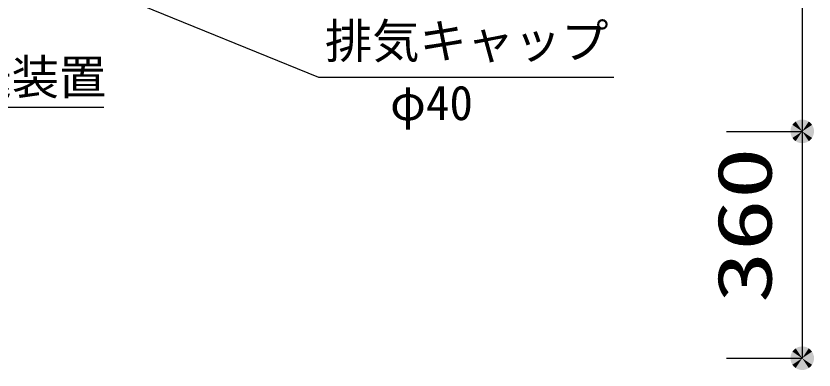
# Model space of a CAD drawing. Units: millimetres, scale not verified. Extents: x -10044 to 7274, y -6719 to 5358.
# Drawn here: x -3982 to -2715, y -567 to -5 of the extents above; entities that cross this region are included whole.
import ezdxf
from ezdxf.enums import TextEntityAlignment as Align

# ---------------------------------------------------------------- set-up
doc = ezdxf.new("R2010")
doc.units = ezdxf.units.MM
doc.header["$LTSCALE"] = 30
for name, color, linetype, lineweight in [('0-0_KUTAI', 4, 'Continuous', 25), ('0-1_KIKI', 3, 'Continuous', 25), ('0-6_SUNPO', 7, 'Continuous', 25)]:
    doc.layers.add(name, color=color, linetype=linetype, lineweight=lineweight)
doc.styles.add('MS Gothic', font='')
doc.styles.add('ＭＳ ゴシック', font='')
doc.styles.get('MS Gothic').set_extended_font_data('MS Gothic')
doc.styles.get('ＭＳ ゴシック').set_extended_font_data('MS Gothic')

msp = doc.modelspace()

# ---------------------------------------------------------------- linework, layer by layer
at = {"layer": '0-0_KUTAI'}
msp.add_line((-3842.39, -150.41), (-4385.01, -150.41), dxfattribs=at)
at = {"layer": '0-1_KIKI', "color": 4}
for p, q in [((-3798.85, 18.54), (-3501.92, -102.19)), ((-3501.92, -102.19), (-3033.1, -102.19))]:
    msp.add_line(p, q, dxfattribs=at)
at = {"layer": '0-6_SUNPO', "color": 4}
for p, q in [((-2733.97, 1011.74), (-2733.97, -188.26)), ((-2853.97, -188.26), (-2733.97, -188.26)), ((-2853.97, -188.26), (-2733.97, -188.26)), ((-2733.97, -188.26), (-2733.97, -548.26)), ((-2853.97, -548.26), (-2733.97, -548.26))]:
    msp.add_line(p, q, dxfattribs=at)
at = {"layer": '0-6_SUNPO'}
for points in [[(-2747.23, -175), (-2733.97, -188.26), (-2749.56, -177.84)], [(-2747.23, -175), (-2733.97, -188.26), (-2749.56, -177.84)], [(-2744.39, -172.67), (-2733.97, -188.26), (-2747.23, -175)], [(-2744.39, -172.67), (-2733.97, -188.26), (-2747.23, -175)], [(-2741.15, -170.93), (-2733.97, -188.26), (-2744.39, -172.67)], [(-2741.15, -170.93), (-2733.97, -188.26), (-2744.39, -172.67)], [(-2737.63, -169.87), (-2733.97, -188.26), (-2741.15, -170.93)], [(-2737.63, -169.87), (-2733.97, -188.26), (-2741.15, -170.93)], [(-2733.97, -169.51), (-2733.97, -188.26), (-2737.63, -169.87)], [(-2733.97, -169.51), (-2733.97, -188.26), (-2737.63, -169.87)], [(-2730.32, -169.87), (-2733.97, -188.26), (-2733.97, -169.51)], [(-2730.32, -169.87), (-2733.97, -188.26), (-2733.97, -169.51)], [(-2726.8, -170.93), (-2733.97, -188.26), (-2730.32, -169.87)], [(-2726.8, -170.93), (-2733.97, -188.26), (-2730.32, -169.87)], [(-2723.56, -172.67), (-2733.97, -188.26), (-2726.8, -170.93)], [(-2723.56, -172.67), (-2733.97, -188.26), (-2726.8, -170.93)], [(-2720.72, -175), (-2733.97, -188.26), (-2723.56, -172.67)], [(-2720.72, -175), (-2733.97, -188.26), (-2723.56, -172.67)], [(-2718.38, -177.84), (-2733.97, -188.26), (-2720.72, -175)], [(-2718.38, -177.84), (-2733.97, -188.26), (-2720.72, -175)], [(-2752.36, -184.6), (-2733.97, -188.26), (-2752.72, -188.26)], [(-2752.36, -184.6), (-2733.97, -188.26), (-2752.72, -188.26)], [(-2752.72, -188.26), (-2733.97, -188.26), (-2752.36, -191.92)], [(-2752.72, -188.26), (-2733.97, -188.26), (-2752.36, -191.92)], [(-2751.3, -181.08), (-2733.97, -188.26), (-2752.36, -184.6)], [(-2751.3, -181.08), (-2733.97, -188.26), (-2752.36, -184.6)], [(-2752.36, -191.92), (-2733.97, -188.26), (-2751.3, -195.43)], [(-2752.36, -191.92), (-2733.97, -188.26), (-2751.3, -195.43)], [(-2749.56, -177.84), (-2733.97, -188.26), (-2751.3, -181.08)], [(-2749.56, -177.84), (-2733.97, -188.26), (-2751.3, -181.08)], [(-2751.3, -195.43), (-2733.97, -188.26), (-2749.56, -198.67)], [(-2751.3, -195.43), (-2733.97, -188.26), (-2749.56, -198.67)], [(-2749.56, -198.67), (-2733.97, -188.26), (-2747.23, -201.52)], [(-2749.56, -198.67), (-2733.97, -188.26), (-2747.23, -201.52)], [(-2747.23, -201.52), (-2733.97, -188.26), (-2744.39, -203.85)], [(-2747.23, -201.52), (-2733.97, -188.26), (-2744.39, -203.85)], [(-2744.39, -203.85), (-2733.97, -188.26), (-2741.15, -205.58)], [(-2744.39, -203.85), (-2733.97, -188.26), (-2741.15, -205.58)], [(-2741.15, -205.58), (-2733.97, -188.26), (-2737.63, -206.65)], [(-2741.15, -205.58), (-2733.97, -188.26), (-2737.63, -206.65)], [(-2737.63, -206.65), (-2733.97, -188.26), (-2733.97, -207.01)], [(-2737.63, -206.65), (-2733.97, -188.26), (-2733.97, -207.01)], [(-2716.65, -181.08), (-2733.97, -188.26), (-2718.38, -177.84)], [(-2716.65, -181.08), (-2733.97, -188.26), (-2718.38, -177.84)], [(-2715.58, -184.6), (-2733.97, -188.26), (-2716.65, -181.08)], [(-2715.58, -184.6), (-2733.97, -188.26), (-2716.65, -181.08)], [(-2715.22, -188.26), (-2733.97, -188.26), (-2715.58, -184.6)], [(-2715.22, -188.26), (-2733.97, -188.26), (-2715.58, -184.6)], [(-2733.97, -207.01), (-2733.97, -188.26), (-2730.32, -206.65)], [(-2730.32, -206.65), (-2733.97, -188.26), (-2726.8, -205.58)], [(-2726.8, -205.58), (-2733.97, -188.26), (-2723.56, -203.85)], [(-2723.56, -203.85), (-2733.97, -188.26), (-2720.72, -201.52)], [(-2720.72, -201.52), (-2733.97, -188.26), (-2718.38, -198.67)], [(-2718.38, -198.67), (-2733.97, -188.26), (-2716.65, -195.43)], [(-2716.65, -195.43), (-2733.97, -188.26), (-2715.58, -191.92)], [(-2715.58, -191.92), (-2733.97, -188.26), (-2715.22, -188.26)], [(-2733.97, -207.01), (-2733.97, -188.26), (-2730.32, -206.65)], [(-2730.32, -206.65), (-2733.97, -188.26), (-2726.8, -205.58)], [(-2726.8, -205.58), (-2733.97, -188.26), (-2723.56, -203.85)], [(-2723.56, -203.85), (-2733.97, -188.26), (-2720.72, -201.52)], [(-2720.72, -201.52), (-2733.97, -188.26), (-2718.38, -198.67)], [(-2718.38, -198.67), (-2733.97, -188.26), (-2716.65, -195.43)], [(-2716.65, -195.43), (-2733.97, -188.26), (-2715.58, -191.92)], [(-2715.58, -191.92), (-2733.97, -188.26), (-2715.22, -188.26)], [(-2741.15, -530.93), (-2733.97, -548.26), (-2744.39, -532.67)], [(-2737.63, -529.87), (-2733.97, -548.26), (-2741.15, -530.93)], [(-2733.97, -529.51), (-2733.97, -548.26), (-2737.63, -529.87)], [(-2730.32, -529.87), (-2733.97, -548.26), (-2733.97, -529.51)], [(-2726.8, -530.93), (-2733.97, -548.26), (-2730.32, -529.87)], [(-2723.56, -532.67), (-2733.97, -548.26), (-2726.8, -530.93)], [(-2752.36, -544.6), (-2733.97, -548.26), (-2752.72, -548.26)], [(-2751.3, -541.08), (-2733.97, -548.26), (-2752.36, -544.6)], [(-2749.56, -537.84), (-2733.97, -548.26), (-2751.3, -541.08)], [(-2747.23, -535), (-2733.97, -548.26), (-2749.56, -537.84)], [(-2744.39, -532.67), (-2733.97, -548.26), (-2747.23, -535)], [(-2720.72, -535), (-2733.97, -548.26), (-2723.56, -532.67)], [(-2718.38, -537.84), (-2733.97, -548.26), (-2720.72, -535)], [(-2716.65, -541.08), (-2733.97, -548.26), (-2718.38, -537.84)], [(-2715.58, -544.6), (-2733.97, -548.26), (-2716.65, -541.08)], [(-2715.22, -548.26), (-2733.97, -548.26), (-2715.58, -544.6)], [(-2752.72, -548.26), (-2733.97, -548.26), (-2752.36, -551.92)], [(-2752.36, -551.92), (-2733.97, -548.26), (-2751.3, -555.43)], [(-2751.3, -555.43), (-2733.97, -548.26), (-2749.56, -558.67)], [(-2749.56, -558.67), (-2733.97, -548.26), (-2747.23, -561.52)], [(-2747.23, -561.52), (-2733.97, -548.26), (-2744.39, -563.85)], [(-2744.39, -563.85), (-2733.97, -548.26), (-2741.15, -565.58)], [(-2741.15, -565.58), (-2733.97, -548.26), (-2737.63, -566.65)], [(-2737.63, -566.65), (-2733.97, -548.26), (-2733.97, -567.01)], [(-2733.97, -567.01), (-2733.97, -548.26), (-2730.32, -566.65)], [(-2730.32, -566.65), (-2733.97, -548.26), (-2726.8, -565.58)], [(-2726.8, -565.58), (-2733.97, -548.26), (-2723.56, -563.85)], [(-2723.56, -563.85), (-2733.97, -548.26), (-2720.72, -561.52)], [(-2720.72, -561.52), (-2733.97, -548.26), (-2718.38, -558.67)], [(-2718.38, -558.67), (-2733.97, -548.26), (-2716.65, -555.43)], [(-2716.65, -555.43), (-2733.97, -548.26), (-2715.58, -551.92)], [(-2715.58, -551.92), (-2733.97, -548.26), (-2715.22, -548.26)]]:
    msp.add_solid(points, dxfattribs=at)

# ---------------------------------------------------------------- texts
at = {"layer": '0-1_KIKI', "color": 4, "style": 'MS Gothic'}
for s, p in [('排気キャップ', (-3491.57, -88.82)), ('循環水移送装置', (-4363.95, -146.2)), ('φ40', (-3388.28, -186.94))]:
    msp.add_text(s, height=54.99, dxfattribs=at).set_placement(p, align=Align.BOTTOM_LEFT)
at = {"layer": '0-6_SUNPO', "color": 3, "style": 'ＭＳ ゴシック', "width": 1.4}
msp.add_text('360', height=86.59, rotation=90, dxfattribs=at).set_placement((-2756.47, -460.83), align=Align.BOTTOM_LEFT)

doc.saveas('drawing.dxf')
